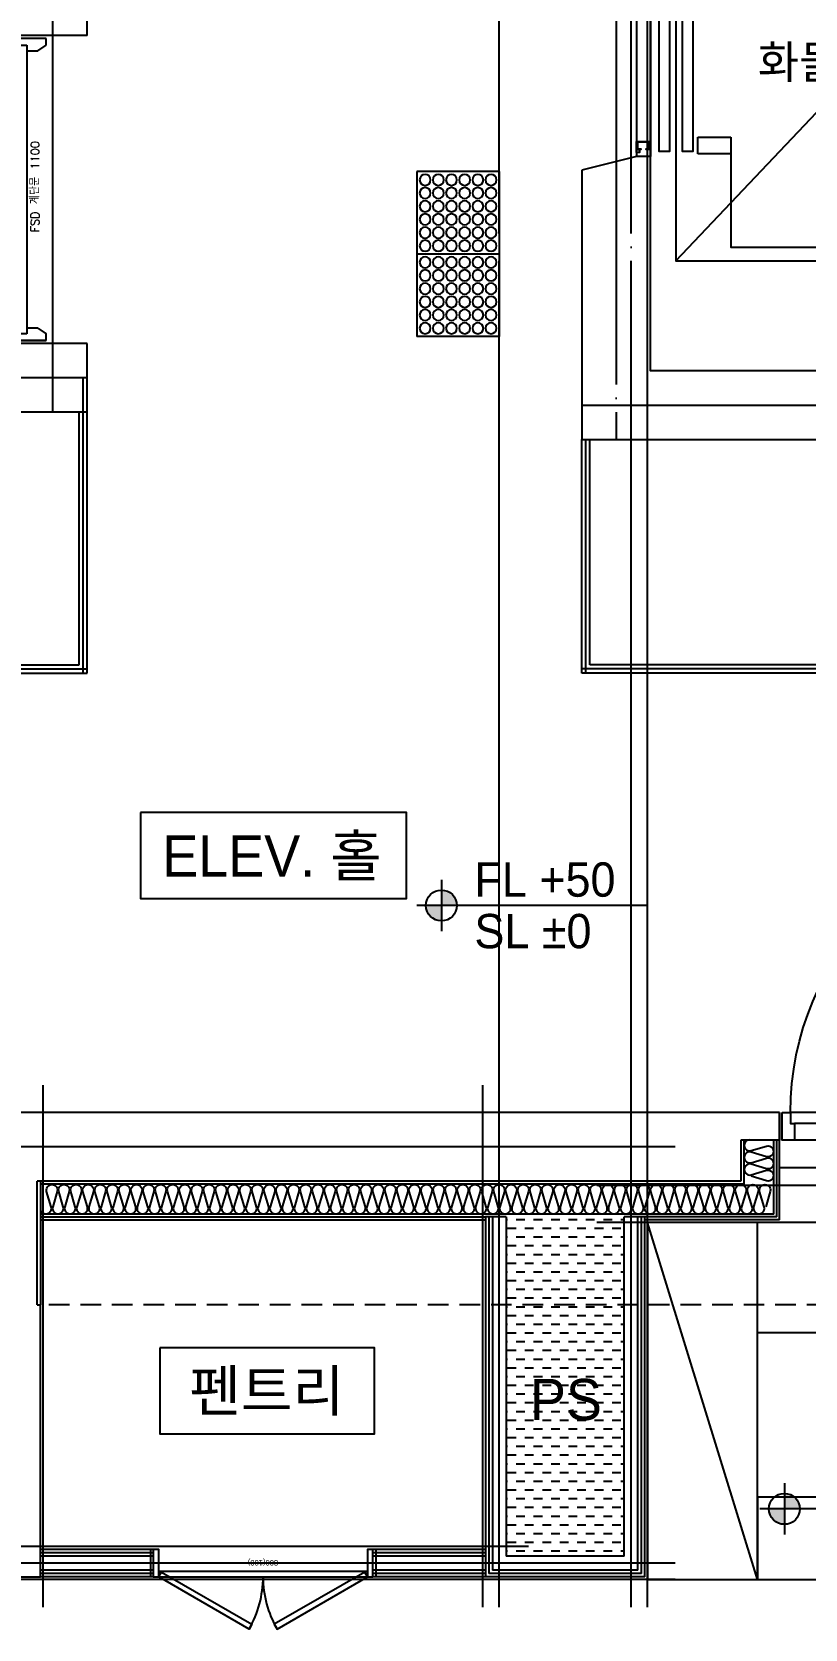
# Model space of a CAD drawing. Header units: millimetres. Extents: x -24416 to 92204, y -190080 to 23760.
# Drawn here: x 69383 to 72198, y -117061 to -111247 of the extents above; entities that cross this region are included whole.
import ezdxf
from ezdxf.enums import TextEntityAlignment as Align
from ezdxf.xclip import XClip

# ---------------------------------------------------------------- set-up
doc = ezdxf.new("R2010")
doc.units = ezdxf.units.MM
doc.header["$LTSCALE"] = 50
doc.header["$XCLIPFRAME"] = 0
for name, pattern in [('AUDIT_D_220706163347-0', [0]), ('CEN', [62, 60, -1, 0, -1]), ('HID', [2.3, 1.5, -0.8])]:
    doc.linetypes.add(name, pattern=pattern)
doc.layers.get('defpoints').update_dxf_attribs({"color": 139})
for name, color, linetype in [('A-SOL252', 252, 'Continuous'), ('A-STEEL', 4, 'Continuous'), ('A-레벨', 7, 'AUDIT_D_220706163347-0'), ('A-창호부호', 4, 'Continuous'), ('CEN_CON', 1, 'CEN'), ('CEN_WALL', 12, 'CEN'), ('CONC', 2, 'Continuous'), ('dan1', 7, 'HID'), ('DOOR', 4, 'Continuous'), ('ELEV-ER', 4, 'Continuous'), ('FUR', 4, 'Continuous'), ('INS', 8, 'Continuous'), ('ROM', 7, 'AUDIT_D_220706163347-0'), ('WAL_DRY', 7, 'Continuous'), ('바닥타일', 8, 'Continuous'), ('실명', 3, 'AUDIT_D_220706163347-0'), ('실명박스', 7, 'AUDIT_D_220706163347-0'), ('점형블럭', 252, 'Continuous')]:
    doc.layers.add(name, color=color, linetype=linetype)
for name, color, linetype, plot in [('AA-XXXX-MC', 153, 'AUDIT_D_220706163347-0', False), ('Def-PrintX', 147, 'Continuous', False), ('MC', 135, 'Continuous', False), ('X - 단위세대$0$0_임시', 134, 'Continuous', False)]:
    doc.layers.add(name, color=color, linetype=linetype, plot=plot)
doc.styles.add('HAUD01', font='Dotum.ttf')
doc.styles.add('HAUD02', font='Dotum.ttf', dxfattribs={"width": 0.8})
doc.styles.get("Standard").update_dxf_attribs({"font": 'txt', "bigfont": 'whgtxt.shx'})
doc.styles.add('맑은고딕', font='malgun.ttf', dxfattribs={"width": 0.9})

# ---------------------------------------------------------------- blocks, each defined once
blk = doc.blocks.new('DOOR-800(100)')
at = {"layer": 'DOOR'}
for points in [[(359.1, 272.7), (349.1, 290), (20, 100), (30, 82.7)], [(440.9, 272.7), (450.9, 290), (780, 100), (770, 82.7)], [(20, 100), (0, 100), (0, 0), (20, 0)], [(780, 80), (780, 100), (20, 100), (20, 80)], [(800, 100), (780, 100), (780, 0), (800, 0)]]:
    blk.add_lwpolyline(points, close=True, dxfattribs=at)
for centre, start, end in [((20, 100), 0, 30), ((780, 100), 150, 180)]:
    blk.add_arc(centre, 380, start, end, dxfattribs=at)
at = {"layer": 'X - 단위세대$0$0_임시'}
for p, q in [((-10, 0), (-10, 100)), ((810, 0), (810, 100))]:
    blk.add_line(p, q, dxfattribs=at)
at = {"layer": 'X - 단위세대$0$0_임시', "style": 'HAUD02'}
blk.add_text('800(100)', height=20, dxfattribs=at).set_placement((400.3, 46.2), align=Align.MIDDLE)
blk = doc.blocks.new('insul1')
blk.add_lwpolyline([(0, 0.25, 1.344031), (0.35, 0.25), (0.2, 0.75, -1.344031), (0.55, 0.75), (0.4, 0.25)], format="xyb")
blk = doc.blocks.new('FSD-1100(100)')
at = {"layer": 'DOOR'}
for p, q in [((30, 100), (1070, 100)), ((45, 60), (1055, 60)), ((45, 0), (1055, 0))]:
    blk.add_line(p, q, dxfattribs=at)
blk.add_lwpolyline([(30, 100), (30, 1140), (60, 1140), (60, 100), (30, 100)], dxfattribs=at)
for points in [[(0, 100), (30, 100), (30, 60), (45, 60), (45, 0), (0, 0)], [(1100, 100), (1070, 100), (1070, 60), (1055, 60), (1055, 0), (1100, 0)]]:
    blk.add_lwpolyline(points, close=True, dxfattribs=at)
blk.add_arc((30, 100), 1040, 0, 90, dxfattribs=at)
at = {"layer": 'X - 단위세대$0$0_임시'}
for p, q in [((-10, 0), (-10, 100)), ((1110, 0), (1110, 100))]:
    blk.add_line(p, q, dxfattribs=at)
at = {"layer": 'X - 단위세대$0$0_임시', "style": 'HAUD02'}
blk.add_text('1100(100)', height=20, dxfattribs=at).set_placement((497.5, 32.2), align=Align.MIDDLE)
blk = doc.blocks.new('U-121A(확장)1', base_point=(300293.2, -148733.3))
at = {"layer": 'A-SOL252'}
h = blk.add_hatch(dxfattribs=at)
h.set_pattern_fill('DASH', color=256, scale=10, style=0)
h.set_pattern_definition([(0, (4090, 0), (31.75, 31.75), [31.75, -31.75])])
h.paths.add_polyline_path([(316448.2, -143423.3), (316878.2, -143423.3), (316878.2, -142178.3), (316448.2, -142178.3)])
at = {"layer": 'CEN_CON'}
for p, q in [((317063.2, -141933.3), (314628.2, -141933.3)), ((320803.2, -142073.3), (316778.2, -142073.3))]:
    blk.add_line(p, q, dxfattribs=at)
at = {"layer": 'CEN_WALL'}
for p, q in [((316423.2, -143608.3), (316423.2, -141708.3)), ((316903.2, -143608.3), (316903.2, -141708.3)), ((317063.2, -143448.3), (314628.2, -143448.3))]:
    blk.add_line(p, q, dxfattribs=at)
at = {"layer": 'CONC'}
for p, q in [((317443.2, -141808.3), (314628.2, -141808.3)), ((317443.2, -141808.3), (317443.2, -141908.3)), ((317443.2, -141908.3), (317303.2, -141908.3)), ((317303.2, -141908.3), (317303.2, -142058.3)), ((317303.2, -142058.3), (314740.2, -142058.3)), ((314740.2, -142508.3), (314740.2, -142058.5)), ((314740.2, -142508.3), (314753.2, -142508.3)), ((314753.2, -143498.3), (314753.2, -142508.3)), ((314628.2, -143498.3), (314753.2, -143498.3))]:
    blk.add_line(p, q, dxfattribs=at)
at = {"layer": 'dan1'}
blk.add_lwpolyline([(320493.2, -142508.3), (314753.2, -142508.3)], dxfattribs=at)
at = {"layer": 'FUR'}
blk.add_lwpolyline([(317363.2, -143508.3), (317363.2, -142208.3), (316963.2, -142208.3), (316963.2, -143508.3), (317363.2, -143508.3), (316963.2, -142208.3)], dxfattribs=at)
blk.add_lwpolyline([(318563.2, -143208.3), (317363.2, -143208.3), (317363.2, -143508.3), (318563.2, -143508.3)], close=True, dxfattribs=at)
at = {"layer": 'INS'}
for p, q in [((317313.2, -141908.3), (317313.2, -142068.3)), ((317423.2, -142178.3), (317423.2, -141908.3)), ((314753.2, -142058.5), (314753.2, -142508.3)), ((317313.2, -142068.3), (314753.2, -142068.3)), ((317423.2, -142178.3), (314753.2, -142178.3))]:
    blk.add_line(p, q, dxfattribs=at)
at = {"layer": 'MC'}
for p, q in [((314763.2, -143608.3), (314763.2, -141708.3)), ((316363.2, -143608.3), (316363.2, -141708.3)), ((316963.2, -143608.3), (316963.2, -141708.3)), ((320803.2, -142208.3), (316778.2, -142208.3)), ((316529.5, -143388.3), (314628.2, -143388.3)), ((317063.2, -143508.3), (314628.2, -143508.3))]:
    blk.add_line(p, q, dxfattribs=at)
at = {"layer": 'WAL_DRY'}
for p, q in [((317433.2, -142188.3), (317433.2, -141908.3)), ((317443.2, -142198.3), (317443.2, -141908.3)), ((314753.2, -142188.3), (316373.2, -142188.3)), ((316373.2, -142188.3), (316373.2, -143498.3)), ((316448.2, -142188.3), (316373.2, -142188.3)), ((316385.7, -142188.3), (316385.7, -143485.8)), ((316398.2, -142188.3), (316398.2, -143473.3)), ((316448.2, -142188.3), (316448.2, -143423.3)), ((316878.2, -143423.3), (316878.2, -142188.3)), ((316953.2, -142188.3), (316878.2, -142188.3)), ((316928.2, -143473.3), (316928.2, -142188.3)), ((316940.7, -143485.8), (316940.7, -142188.3)), ((316953.2, -143498.3), (316953.2, -142188.3)), ((317433.2, -142188.3), (316953.2, -142188.3)), ((314753.2, -142198.3), (316373.2, -142198.3)), ((317443.2, -142198.3), (316953.2, -142198.3)), ((315163.2, -143398.3), (314753.2, -143398.3)), ((315163.2, -143410.8), (314753.2, -143410.8)), ((316373.2, -143398.3), (315963.2, -143398.3)), ((316373.2, -143410.8), (315963.2, -143410.8)), ((315163.2, -143423.3), (314753.2, -143423.3)), ((315163.2, -143473.3), (314753.2, -143473.3)), ((316373.2, -143423.3), (315963.2, -143423.3)), ((316373.2, -143473.3), (315963.2, -143473.3)), ((316928.2, -143473.3), (316398.2, -143473.3)), ((316878.2, -143423.3), (316448.2, -143423.3)), ((315163.2, -143485.8), (314753.2, -143485.8)), ((315163.2, -143498.3), (314753.2, -143498.3)), ((316373.2, -143485.8), (315963.2, -143485.8)), ((316373.2, -143498.3), (315963.2, -143498.3)), ((316953.2, -143498.3), (316373.2, -143498.3)), ((316940.7, -143485.8), (316385.7, -143485.8))]:
    blk.add_line(p, q, dxfattribs=at)
at = {"layer": '바닥타일'}
for p, q in [((317443.2, -142008.3), (318573.2, -142008.3)), ((317363.2, -142608.3), (318573.2, -142608.3))]:
    blk.add_line(p, q, dxfattribs=at)
at = {"layer": 'DOOR', "extrusion": (0, 0, -1), "zscale": -1}
blk.add_blockref('FSD-1100(100)', (-318553.2, -141908.3), dxfattribs=at)
at = {"layer": 'DOOR', "rotation": 180}
blk.add_blockref('DOOR-800(100)', (315963.2, -143398.3), dxfattribs=at)
at = {"layer": 'INS', "xscale": 110, "yscale": 110, "zscale": 110, "rotation": 270, "row_count": 1, "column_count": 3, "row_spacing": 0, "column_spacing": 44}
blk.add_blockref('insul1', (317313.2, -141908.3), dxfattribs=at)
at = {"layer": 'INS', "xscale": 110, "yscale": 110, "zscale": 110, "row_count": 1, "column_count": 60, "row_spacing": 0, "column_spacing": 44}
blk.add_blockref('insul1', (314753.2, -142178.3), dxfattribs=at)
blk = doc.blocks.new('FSD 계단문 1100')
at = {"layer": 'DOOR'}
for p, q in [((25, 100), (25, 1150)), ((0, 100), (0, 0)), ((25, 100), (0, 100)), ((0, 0), (0, 100)), ((55, 100), (25, 100)), ((25, 70), (25, 100)), ((45, 70), (25, 70)), ((45, 30), (45, 70)), ((1075, 70), (1055, 70)), ((1055, 70), (1055, 30)), ((1100, 100), (1075, 100)), ((1075, 100), (1075, 70)), ((1100, 0), (1100, 100)), ((0, 0), (25, 0)), ((45, 30), (25, 0)), ((1055, 30), (1075, 0)), ((1075, 0), (1100, 0))]:
    blk.add_line(p, q, dxfattribs=at)
at = {"layer": 'DOOR', "color": 8}
for p, q in [((1055, 70), (45, 70)), ((1075, 100), (55, 100))]:
    blk.add_line(p, q, dxfattribs=at)
at = {"layer": 'DOOR'}
blk.add_lwpolyline([(55, 100), (55, 1150), (25, 1150)], dxfattribs=at)
at = {"layer": 'DOOR', "color": 8}
blk.add_arc((23.3, 98.3), 1051.7, 0.09318, 89.90682, dxfattribs=at)
at = {"layer": 'Def-PrintX'}
blk.add_text('FSD 계단문 1100', height=30, dxfattribs=at).set_placement((560, 43.8), align=Align.MIDDLE)
blk = doc.blocks.new('ELE_17(비진입)')
at = {"layer": 'CONC', "extrusion": (0, 0, -1)}
for p, q in [((-570, -991.6), (-570, -1041.6)), ((570, -991.6), (570, -1041.6))]:
    blk.add_line(p, q, dxfattribs=at)
at = {"layer": 'defpoints'}
blk.add_lwpolyline([(-1350, 1558.4), (1350, 1558.4), (1350, -991.6), (-1350, -991.6)], close=True, dxfattribs=at)
at = {"layer": 'ELEV-ER', "color": 1, "extrusion": (0, 0, -1)}
for p, q in [((0, 1229.9), (0, -1227.1)), ((700, 1038.6), (-700, 1038.5)), ((-1150, 0), (1150, 0))]:
    blk.add_line(p, q, dxfattribs=at)
at = {"layer": 'ELEV-ER', "extrusion": (0, 0, -1)}
for p, q in [((-500, 1113.5), (500, 1113.6)), ((-500, 963.5), (-500, 1113.5)), ((500, 1113.6), (500, 963.6)), ((-550, 1013.5), (-550, 1063.5)), ((-550, 1013.5), (-550, 1063.5)), ((-475, 1063.5), (-525, 1063.5)), ((-525, 1063.5), (-525, 1013.5)), ((-475, 1063.5), (-525, 1063.5)), ((-525, 1063.5), (-525, 1013.5)), ((-475, 1013.5), (-475, 1063.5)), ((-475, 1013.5), (-475, 1063.5)), ((475, 1013.6), (475, 1063.6)), ((475, 1063.6), (525, 1063.6)), ((525, 1063.6), (525, 1013.6)), ((550, 1013.6), (550, 1063.6)), ((-525, 1013.5), (-475, 1013.5)), ((-525, 1013.5), (-475, 1013.5)), ((525, 1013.6), (475, 1013.6)), ((500, 963.6), (-500, 963.5)), ((-950, -898.6), (900, 851.4)), ((950, -898.6), (-900, 851.4)), ((-1105, 50), (-1105, -50)), ((-1005, 50), (-1005, -50)), ((1005, 50), (1005, -50)), ((1105, 50), (1105, -50)), ((-560, -818.7), (-560, -698.7)), ((-500, -698.7), (-500, -818.7)), ((500, -818.6), (500, -698.6)), ((560, -698.6), (560, -818.6)), ((-560.1, -818.6), (-500.1, -818.6)), ((-500, -818.7), (-560, -818.7)), ((560, -818.6), (500, -818.6)), ((-570, -991.6), (-545, -991.6)), ((-570, -1041.6), (-555, -1041.6)), ((-515, -991.6), (515, -991.6)), ((-515, -1041.6), (515, -1041.6)), ((545, -991.6), (570, -991.6)), ((555, -1041.6), (570, -1041.6))]:
    blk.add_line(p, q, dxfattribs=at)
for points in [[(950, 901.4), (950, -898.6), (-950, -898.6), (-950, 901.4)], [(542, -994.6), (518, -994.6), (518, -1038.6), (542, -1038.6), (542, -1026.6), (545, -1026.6), (545, -1041.6), (515, -1041.6), (515, -991.6), (545, -991.6), (545, -1006.6), (542, -1006.6)], [(-542, -994.6), (-518, -994.6), (-518, -1038.6), (-542, -1038.6), (-542, -1026.6), (-545, -1026.6), (-545, -1041.6), (-515, -1041.6), (-515, -991.6), (-545, -991.6), (-545, -1006.6), (-542, -1006.6)]]:
    blk.add_lwpolyline(points, close=True, dxfattribs=at)
blk.add_lwpolyline([(-500, -698.6), (-900, -698.6), (-900, 851.4), (900, 851.4), (900, -698.6), (500, -698.7)], dxfattribs=at)
at = {"layer": 'ELEV-ER'}
for points in [[(-550, -875.7), (550, -875.7), (550, -835.7), (-550, -835.7)], [(-550, -960.7), (550, -960.7), (550, -920.7), (-550, -920.7)], [(-555, -1041.6), (-545, -1041.6), (-545, -1031.6), (-555, -1031.6)], [(555, -1041.6), (545, -1041.6), (545, -1031.6), (555, -1031.6)]]:
    blk.add_lwpolyline(points, close=True, dxfattribs=at)
at = {"layer": 'defpoints', "extrusion": (0, 0, -1), "style": '맑은고딕', "text_generation_flag": 2, "width": 0.6}
blk.add_text('ELEV-18인승', height=150, dxfattribs=at).set_placement((0, 801.3), align=Align.TOP_CENTER)
blk = doc.blocks.new('점형블럭 300x300')
at = {"layer": '점형블럭'}
for p, q in [((-150, 150), (-150, -150)), ((150, 150), (-150, 150)), ((150, 150), (150, -150)), ((150, -150), (-150, -150))]:
    blk.add_line(p, q, dxfattribs=at)
for centre in [(-120, 120), (-72, 120), (-24, 120), (24, 120), (72, 120), (120, 120), (-120, 72), (-72, 72), (-24, 72), (24, 72), (72, 72), (120, 72), (-120, 24), (-72, 24), (-24, 24), (24, 24), (72, 24), (120, 24), (-120, -24), (-120, -72), (-72, -24), (-72, -72), (-24, -24), (-24, -72), (24, -24), (24, -72), (72, -24), (72, -72), (120, -24), (120, -72), (-120, -120), (-72, -120), (-24, -120), (24, -120), (72, -120), (120, -120)]:
    blk.add_circle(centre, 20, dxfattribs=at)
blk = doc.blocks.new('CO-102-28F', base_point=(243441.5, -43595.4))
at = {"layer": 'A-STEEL'}
for p, q in [((249381.5, -41965.4), (249381.5, -41045.4)), ((249411.5, -41995.4), (249411.5, -41045.4)), ((251211.5, -41995.4), (251211.5, -41145.4)), ((251241.5, -41965.4), (251241.5, -41145.4)), ((244221.5, -41965.4), (249381.5, -41965.4)), ((254011.5, -41965.4), (251241.5, -41965.4)), ((244221.5, -41995.4), (249411.5, -41995.4)), ((254011.5, -41995.4), (251211.5, -41995.4))]:
    blk.add_line(p, q, dxfattribs=at)
at = {"layer": 'CEN_CON'}
for p, q in [((249286.5, -41045.4), (249286.5, -37945.4)), ((251336.5, -37945.4), (251336.5, -41145.4)), ((249411.5, -40920.4), (243971.5, -40920.4)), ((249396.5, -41995.4), (249396.5, -40920.4)), ((251211.5, -41020.4), (254261.5, -41020.4)), ((251226.5, -41995.4), (251226.5, -41145.4)), ((244221.5, -41980.4), (249411.5, -41980.4)), ((254011.5, -41980.4), (251211.5, -41980.4))]:
    blk.add_line(p, q, dxfattribs=at)
at = {"layer": 'CONC', "color": 2}
for p, q in [((249411.5, -39675.4), (249411.5, -38195.4)), ((249411.5, -39675.4), (249161.5, -39675.4)), ((251211.5, -40165.4), (251211.5, -41145.4)), ((251461.5, -40895.4), (251461.5, -40115.4)), ((249411.5, -40795.4), (244221.5, -40795.4)), ((249411.5, -41045.4), (249411.5, -40795.4)), ((254011.5, -40895.4), (251461.5, -40895.4)), ((249411.5, -41045.4), (244221.5, -41045.4)), ((251211.5, -41145.4), (254011.5, -41145.4))]:
    blk.add_line(p, q, dxfattribs=at)
at = {"layer": 'CONC'}
blk.add_line((251411.5, -40115.4), (251211.5, -40165.4), dxfattribs=at)
at = {"rotation": 270}
blk.add_blockref('ELE_17(비진입)', (252453.1, -39545.4), dxfattribs=at)
at = {"layer": 'DOOR', "rotation": 90}
blk.add_blockref('FSD 계단문 1100', (249261.5, -40785.4), dxfattribs=at)
at = {"layer": '점형블럭', "extrusion": (0, 0, -1), "zscale": -1, "rotation": 90}
for p in [(-250761.5, -40320.4), (-250761.5, -40620.4)]:
    blk.add_blockref('점형블럭 300x300', p, dxfattribs=at)
blk = doc.blocks.new('A$Cb33ca4a3')
at = {"layer": 'A-레벨'}
h = blk.add_hatch(color=256, dxfattribs=at)
h.paths.add_polyline_path([(70873.9, -138243.3), (70873.9, -138187), (70817.7, -138187, 0.414214)])
h.paths.add_polyline_path([(70873.9, -138130.8), (70873.9, -138187), (70930.2, -138187, 0.414214)])
h = blk.add_hatch(color=256, dxfattribs=at)
h.paths.add_polyline_path([(72122.7, -140439.6), (72122.7, -140383.4), (72066.5, -140383.4, 0.414214)])
h.paths.add_polyline_path([(72122.7, -140327.1), (72122.7, -140383.4), (72179, -140383.4, 0.414214)])
for p, q in [((70873.9, -138093.3), (70873.9, -138280.8)), ((71621, -138187), (70783.9, -138187)), ((72122.7, -140289.6), (72122.7, -140477.1)), ((72869.8, -140383.4), (72032.7, -140383.4))]:
    blk.add_line(p, q, dxfattribs=at)
for centre in [(70873.9, -138187), (72122.7, -140383.4)]:
    blk.add_circle(centre, 56.2, dxfattribs=at)
at = {"layer": 'A-레벨', "color": 4, "style": 'HAUD01'}
for s, p in [('FL +50', (70994, -138155.1)), ('SL %%P0', (70994, -138342.8))]:
    blk.add_text(s, height=125, dxfattribs=at).set_placement(p)

msp = doc.modelspace()

# ---------------------------------------------------------------- linework, layer by layer
at = {"layer": 'AA-XXXX-MC'}
msp.add_line((71624.5, -115080.9), (71624.5, -109030.9), dxfattribs=at)
at = {"layer": 'CEN_CON'}
for p, q in [((71084.5, -115080.9), (71084.5, -109030.9)), ((71564.5, -115080.9), (71564.5, -109030.9))]:
    msp.add_line(p, q, dxfattribs=at)
at = {"layer": '실명박스'}
for points in [[(69778.3, -114088.8), (69778.3, -114401.3), (70747.3, -114401.3), (70747.3, -114088.8)], [(69848.3, -116037.8), (69848.3, -116350.3), (70629.9, -116350.3), (70629.9, -116037.8)]]:
    msp.add_lwpolyline(points, close=True, dxfattribs=at)

# ---------------------------------------------------------------- block references
ref = msp.add_blockref('CO-102-28F', (63614.5, -115180.9))
XClip(ref).set_block_clipping_path([(234481.4609298514, -50820.4314148595), (264347.023277633, -37445.4314148595)])
ref = msp.add_blockref('U-121A(확장)1', (54954.5, -122105.9))
XClip(ref).set_block_clipping_path([(299993.2395842669, -149033.311332551), (329858.8019320485, -135658.3113325509)])
at = {"layer": 'A-창호부호'}
msp.add_blockref('A$Cb33ca4a3', (0, 23760), dxfattribs=at)

# ---------------------------------------------------------------- texts
at = {"layer": 'ROM', "color": 3, "style": 'HAUD01'}
for s, height, p in [('화물용 겸용 18인승)', 120, (72709.9, -111367.3)), ('PS', 150, (71327.3, -116225.2))]:
    msp.add_text(s, height=height, dxfattribs=at).set_placement(p, align=Align.MIDDLE)
at = {"layer": '실명', "style": 'HAUD01'}
for s, p in [('ELEV. 홀', (70257.3, -114242.8)), ('펜트리', (70237.7, -116191.8))]:
    msp.add_text(s, height=150, dxfattribs=at).set_placement(p, align=Align.MIDDLE)

doc.saveas('drawing.dxf')
